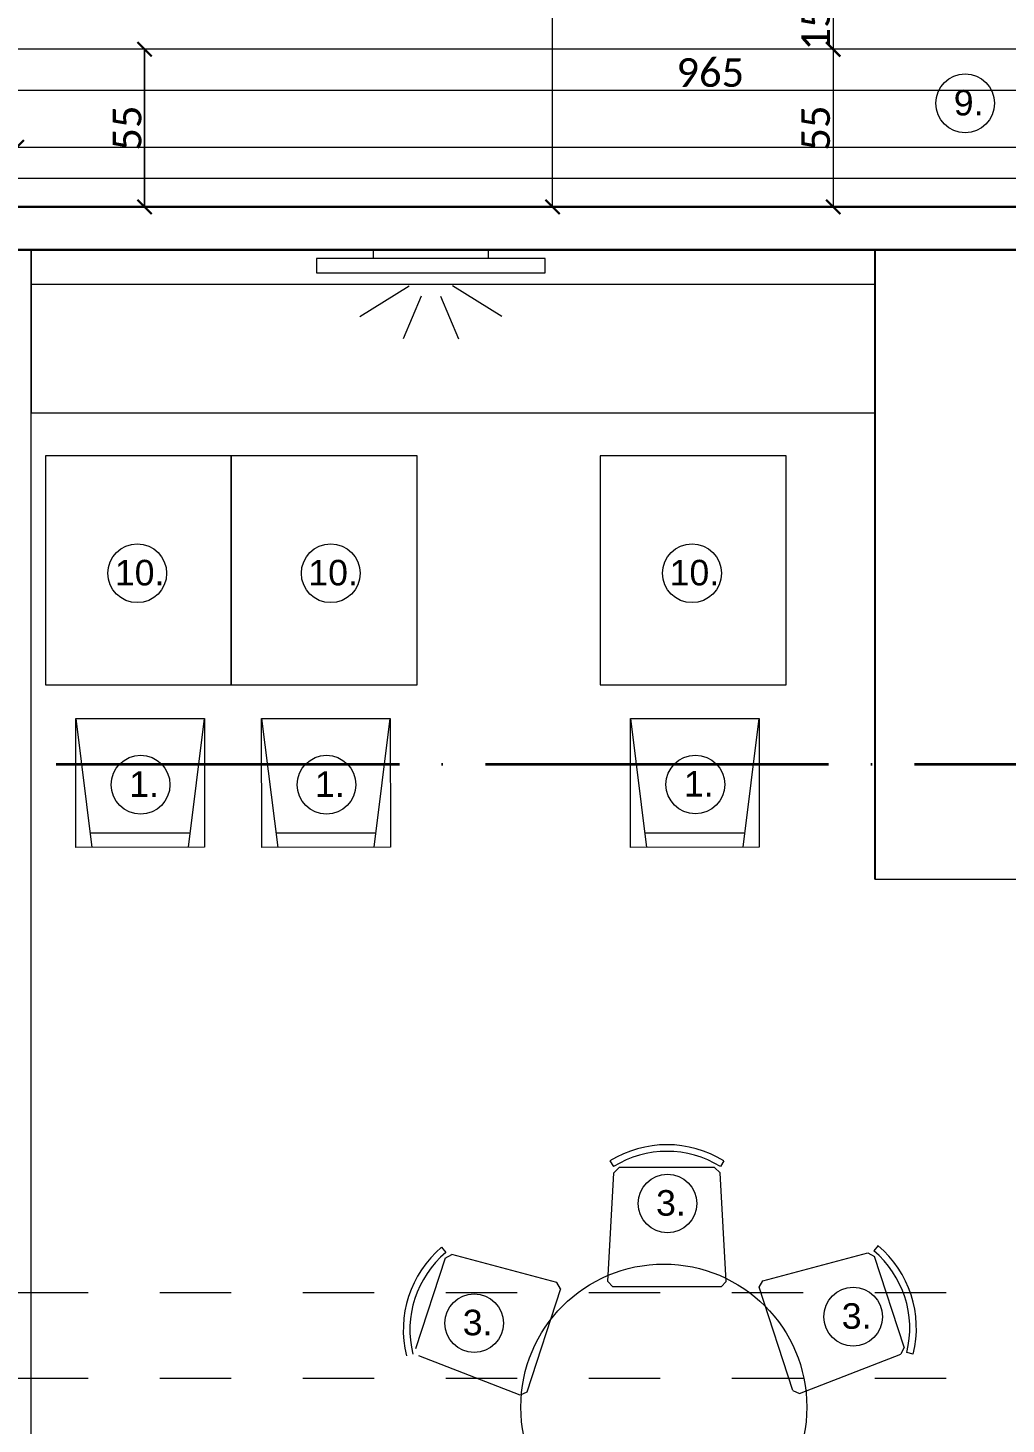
# Model space of a CAD drawing. Header units: centimetres. Extents: x -26724 to 60145, y -23645 to 6771.
# Drawn here: x -18706.2 to -18364.1, y 5575 to 6063 of the extents above; entities that cross this region are included whole.
import ezdxf

# ---------------------------------------------------------------- set-up
doc = ezdxf.new("R2010")
doc.units = ezdxf.units.CM
for name, pattern in [('ACAD_ISO04W100', [30, 24, -3, 0, -3]), ('AUSGEZOGEN', [0]), ('DALEKOVOD_VN', [5, 2.5, -2.5]), ('PUNKT2_S9', [0.35, 0.15, -0.1, 0, -0.1])]:
    doc.linetypes.add(name, pattern=pattern)
for name, color, linetype, lineweight in [('4.KOTE', 88, 'Continuous', 15), ('Moebel', 252, 'PUNKT2_S9', 13), ('namestaj', 8, 'Continuous', 9), ('namjestaj', 150, 'Continuous', 5), ('otvori', 5, 'Continuous', 20), ('zid', 7, 'Continuous', 40)]:
    doc.layers.add(name, color=color, linetype=linetype, lineweight=lineweight)
doc.layers.add('IZGLED 2', color=253, linetype='Continuous', lineweight=9, true_color=0x828282)
doc.layers.add('pozicije', color=7, linetype='Continuous')
doc.styles.add('0.15', font='arial.ttf', dxfattribs={"height": 0.15})
doc.styles.get("Standard").update_dxf_attribs({"font": 'calibri.ttf'})
doc.dimstyles.new('ja 1 50', dxfattribs={"dimtxt": 10, "dimasz": 5, "dimexe": 5, "dimexo": 5, "dimgap": 1, "dimtad": 1, "dimdec": 0, "dimtxsty": 'Standard', "dimblk": 'ARCHTICK', "dimcen": 2.5, "dimclrd": 256, "dimclrt": 7, "dimadec": 0, "dimazin": 0, "dimtfac": 1, "dimtdec": 0, "dimtix": 1, "dimtmove": 1, "dimatfit": 3, "dimldrblk": 'ARCHTICK', "dimfxl": 10, "dimfxlon": 1, "dimlwd": 0, "dimlwe": 9, "dimarcsym": 0})

# ---------------------------------------------------------------- blocks, each defined once
blk = doc.blocks.new('UYYYYUUUUY')
at = {"layer": 'namestaj'}
for p, q in [((5448.04, -7059.31), (5437.38, -7076.64)), ((5424.75, -7104.17), (5424.75, -7064.17)), ((5424.75, -7064.17), (5427.75, -7064.17)), ((5440.91, -7080.76), (5455.81, -7074.54)), ((5440.91, -7087.58), (5455.81, -7093.79)), ((5448.04, -7109.03), (5437.38, -7091.7)), ((5427.75, -7104.17), (5424.75, -7104.17))]:
    blk.add_line(p, q, dxfattribs=at)
blk.add_lwpolyline([(5432.75, -7124.17), (5432.75, -7044.17), (5427.75, -7044.17), (5427.75, -7124.17), (5432.75, -7124.17)], dxfattribs=at)
blk = doc.blocks.new('_ArchTick')
at = {"color": 0, "linetype": 'ByBlock', "const_width": 0.15}
blk.add_lwpolyline([(-0.5, -0.5), (0.5, 0.5)], dxfattribs=at)
blk = doc.blocks.new('*D2908')
at = {"layer": '4.KOTE', "color": 0, "lineweight": 9, "transparency": 16777216}
for p, q in [((-18658.47, 6055.55), (-18670.39, 6055.55)), ((-18665.25, 6000.46), (-18670.39, 6000.46))]:
    blk.add_line(p, q, dxfattribs=at)
at = {"layer": '4.KOTE', "lineweight": 0, "transparency": 16777216}
blk.add_line((-18665.39, 6000.46), (-18665.39, 6055.55), dxfattribs=at)
at = {"layer": 'Defpoints', "color": 0, "lineweight": 50, "transparency": 16777216}
for p in [(-18665.39, 6055.55), (-18652.74, 6055.55, 13.5), (-18662.79, 6000.46, 13.5)]:
    blk.add_point(p, dxfattribs=at)
at = {"layer": '4.KOTE', "lineweight": 0, "transparency": 16777216, "xscale": 5, "yscale": 5, "zscale": 5}
for p, rotation in [((-18665.39, 6055.55), 90), ((-18665.39, 6000.46), 270)]:
    blk.add_blockref('_ArchTick', p, dxfattribs=dict(at, rotation=rotation))
at = {"layer": '4.KOTE', "color": 7, "transparency": 16777216, "insert": (-18671.46, 6028.01), "char_height": 10, "attachment_point": 5, "rotation": 90}
blk.add_mtext('55', dxfattribs=at)
blk = doc.blocks.new('*D2909')
at = {"layer": '4.KOTE', "color": 0, "lineweight": 9, "transparency": 16777216}
for p, q in [((-18658.47, 6055.55), (-18670.39, 6055.55)), ((-18663.78, 6000.46), (-18660.39, 6000.46))]:
    blk.add_line(p, q, dxfattribs=at)
at = {"layer": '4.KOTE', "lineweight": 0, "transparency": 16777216}
blk.add_line((-18665.39, 6055.55), (-18665.39, 6000.46), dxfattribs=at)
at = {"layer": 'Defpoints', "color": 0, "lineweight": 50, "transparency": 16777216}
for p in [(-18652.74, 6055.55, 13.5), (-18665.58, 6000.46, 13.5), (-18665.39, 6000.46)]:
    blk.add_point(p, dxfattribs=at)
at = {"layer": '4.KOTE', "lineweight": 0, "transparency": 16777216, "xscale": 5, "yscale": 5, "zscale": 5}
for p, rotation in [((-18665.39, 6055.55), 90), ((-18665.39, 6000.46), 270)]:
    blk.add_blockref('_ArchTick', p, dxfattribs=dict(at, rotation=rotation))
at = {"layer": '4.KOTE', "color": 7, "transparency": 16777216, "insert": (-18671.46, 6028.01), "char_height": 10, "attachment_point": 5, "rotation": 90}
blk.add_mtext('55', dxfattribs=at)
blk = doc.blocks.new('*D2914')
at = {"layer": '4.KOTE', "lineweight": 0, "transparency": 16777216}
for p, q in [((-18424.6, 6070.49), (-18424.6, 6075.49)), ((-18424.6, 6070.49), (-18424.6, 6055.55)), ((-18424.6, 6055.55), (-18424.6, 6050.55))]:
    blk.add_line(p, q, dxfattribs=at)
at = {"layer": '4.KOTE', "color": 0, "lineweight": 9, "transparency": 16777216}
for p, q in [((-18415.96, 6070.49), (-18429.6, 6070.49)), ((-18415.7, 6055.55), (-18429.6, 6055.55))]:
    blk.add_line(p, q, dxfattribs=at)
at = {"layer": 'Defpoints', "color": 0, "lineweight": 50, "transparency": 16777216}
for p in [(-18400.07, 6070.49, 13.5), (-18424.6, 6055.55), (-18396.16, 6055.55, 13.5)]:
    blk.add_point(p, dxfattribs=at)
at = {"layer": '4.KOTE', "lineweight": 0, "transparency": 16777216, "xscale": 5, "yscale": 5, "zscale": 5}
for p, rotation in [((-18424.6, 6070.49), 270), ((-18424.6, 6055.55), 90)]:
    blk.add_blockref('_ArchTick', p, dxfattribs=dict(at, rotation=rotation))
at = {"layer": '4.KOTE', "color": 7, "transparency": 16777216, "insert": (-18430.69, 6063.02), "char_height": 10, "attachment_point": 5, "rotation": 90}
blk.add_mtext('15', dxfattribs=at)
blk = doc.blocks.new('*D2915')
at = {"layer": '4.KOTE', "color": 0, "lineweight": 9, "transparency": 16777216}
for p, q in [((-18415.7, 6055.55), (-18429.6, 6055.55)), ((-18418.36, 6000.46), (-18429.6, 6000.46))]:
    blk.add_line(p, q, dxfattribs=at)
at = {"layer": '4.KOTE', "lineweight": 0, "transparency": 16777216}
blk.add_line((-18424.6, 6055.55), (-18424.6, 6000.46), dxfattribs=at)
at = {"layer": 'Defpoints', "color": 0, "lineweight": 50, "transparency": 16777216}
for p in [(-18396.16, 6055.55, 13.5), (-18424.6, 6000.46), (-18414.3, 6000.46, 13.5)]:
    blk.add_point(p, dxfattribs=at)
at = {"layer": '4.KOTE', "lineweight": 0, "transparency": 16777216, "xscale": 5, "yscale": 5, "zscale": 5}
for p, rotation in [((-18424.6, 6055.55), 90), ((-18424.6, 6000.46), 270)]:
    blk.add_blockref('_ArchTick', p, dxfattribs=dict(at, rotation=rotation))
at = {"layer": '4.KOTE', "color": 7, "transparency": 16777216, "insert": (-18430.68, 6028.01), "char_height": 10, "attachment_point": 5, "rotation": 90}
blk.add_mtext('55', dxfattribs=at)
blk = doc.blocks.new('*D3052')
at = {"layer": '4.KOTE', "color": 0, "lineweight": 9, "transparency": 16777216}
for p, q in [((-18710.07, 6013.04), (-18710.07, 6026.34)), ((-17985.07, 6013.04), (-17985.07, 6026.34))]:
    blk.add_line(p, q, dxfattribs=at)
at = {"layer": '4.KOTE', "lineweight": 0, "transparency": 16777216}
blk.add_line((-18710.07, 6021.34), (-17985.07, 6021.34), dxfattribs=at)
at = {"layer": 'Defpoints', "color": 0, "lineweight": 50, "transparency": 16777216}
for p in [(-17985.07, 6021.34), (-18710.07, 6000.46, 13.5), (-17985.07, 6000.46, 13.5)]:
    blk.add_point(p, dxfattribs=at)
at = {"layer": '4.KOTE', "lineweight": 0, "transparency": 16777216, "xscale": 5, "yscale": 5, "zscale": 5, "rotation": 180}
blk.add_blockref('_ArchTick', (-18710.07, 6021.34), dxfattribs=at)
at = {"layer": '4.KOTE', "lineweight": 0, "transparency": 16777216, "xscale": 5, "yscale": 5, "zscale": 5}
blk.add_blockref('_ArchTick', (-17985.07, 6021.34), dxfattribs=at)
at = {"layer": '4.KOTE', "color": 7, "transparency": 16777216, "insert": (-18347.57, 6027.47), "char_height": 10, "attachment_point": 5}
blk.add_mtext('725', dxfattribs=at)
blk = doc.blocks.new('*D3053')
at = {"layer": '4.KOTE', "color": 0, "lineweight": 9, "transparency": 16777216}
for p, q in [((-18532.65, 6555.46), (-18517.7, 6555.46)), ((-18532.66, 6000.46), (-18517.7, 6000.46))]:
    blk.add_line(p, q, dxfattribs=at)
at = {"layer": '4.KOTE', "lineweight": 0, "transparency": 16777216}
blk.add_line((-18522.7, 6000.46), (-18522.7, 6555.46), dxfattribs=at)
at = {"layer": 'Defpoints', "color": 0, "lineweight": 50, "transparency": 16777216}
for p in [(-18691.9, 6555.46, 13.5), (-18522.7, 6555.46), (-18710.07, 6000.46, 13.5)]:
    blk.add_point(p, dxfattribs=at)
at = {"layer": '4.KOTE', "lineweight": 0, "transparency": 16777216, "xscale": 5, "yscale": 5, "zscale": 5}
for p, rotation in [((-18522.7, 6555.46), 90), ((-18522.7, 6000.46), 270)]:
    blk.add_blockref('_ArchTick', p, dxfattribs=dict(at, rotation=rotation))
at = {"layer": '4.KOTE', "color": 7, "transparency": 16777216, "insert": (-18528.77, 6277.96), "char_height": 10, "attachment_point": 5, "rotation": 90}
blk.add_mtext('555', dxfattribs=at)
blk = doc.blocks.new('*D2858')
at = {"layer": '4.KOTE', "color": 0, "lineweight": 9, "transparency": 16777216}
for p, q in [((-18950.07, 6035.66), (-18950.07, 6046.25)), ((-17985.07, 6043.39), (-17985.07, 6046.25))]:
    blk.add_line(p, q, dxfattribs=at)
at = {"layer": '4.KOTE', "lineweight": 0, "transparency": 16777216}
blk.add_line((-18950.07, 6041.25), (-17985.07, 6041.25), dxfattribs=at)
at = {"layer": 'Defpoints', "color": 0, "lineweight": 50, "transparency": 16777216}
for p in [(-17985.07, 6041.25), (-17985.07, 6041.02, 27), (-18950.07, 6032.04, 13.5)]:
    blk.add_point(p, dxfattribs=at)
at = {"layer": '4.KOTE', "lineweight": 0, "transparency": 16777216, "xscale": 5, "yscale": 5, "zscale": 5, "rotation": 180}
blk.add_blockref('_ArchTick', (-18950.07, 6041.25), dxfattribs=at)
at = {"layer": '4.KOTE', "lineweight": 0, "transparency": 16777216, "xscale": 5, "yscale": 5, "zscale": 5}
blk.add_blockref('_ArchTick', (-17985.07, 6041.25), dxfattribs=at)
at = {"layer": '4.KOTE', "color": 7, "transparency": 16777216, "insert": (-18467.57, 6047.37), "char_height": 10, "attachment_point": 5}
blk.add_mtext('965', dxfattribs=at)

msp = doc.modelspace()

# ---------------------------------------------------------------- linework, layer by layer
at = {"layer": 'IZGLED 2', "color": 32, "linetype": 'ACAD_ISO04W100', "lineweight": 35, "ltscale": 5}
msp.add_line((-20197.29, 5805.69), (-17813.68, 5805.69), dxfattribs=at)
at = {"layer": 'Moebel', "color": 252, "linetype": 'AUSGEZOGEN', "lineweight": 18, "transparency": 33554687}
msp.add_line((-18950.07, 6000.46, 13.5), (-17985.07, 6000.46, 13.5), dxfattribs=at)
at = {"layer": 'namestaj'}
for centre in [(-18378.43, 6036.67), (-18667.95, 5872.41, -40.5), (-18600.29, 5872.41, -40.5), (-18473.95, 5872.41, -27), (-18666.78, 5798.51), (-18601.78, 5798.51), (-18472.78, 5798.59, 13.5), (-18482.54, 5652.12), (-18417.6, 5612.58, 13.5), (-18550.13, 5610.31)]:
    msp.add_circle(centre, 10.27, dxfattribs=at)
at = {"layer": 'namjestaj', "transparency": 33554687}
for p, q in [((-17985.07, 6055.55, 13.5), (-18950.07, 6055.55, 13.5)), ((-18950.07, 6010.53, 13.5), (-17985.07, 6010.53, 13.5)), ((-18705.07, 5985.46, 13.5), (-18705.07, 5928.37, 13.5)), ((-18705.07, 5985.46, 13.5), (-17985.07, 5985.46, 13.5)), ((-18705.07, 5973.4, 13.5), (-18410.07, 5973.4, 13.5)), ((-18410.07, 5928.37, 13.5), (-18705.07, 5928.37, 13.5)), ((-18700.07, 5913.44, 13.5), (-18700.07, 5833.44, 13.5)), ((-18635.07, 5913.44, 13.5), (-18700.07, 5913.44, 13.5)), ((-18700.07, 5913.44, 13.5), (-18700.07, 5913.44, 13.5)), ((-18635.07, 5833.44, 13.5), (-18635.07, 5913.44, 13.5)), ((-18635.07, 5913.44, 13.5), (-18635.07, 5833.44, 13.5)), ((-18570.07, 5913.44, 13.5), (-18635.07, 5913.44, 13.5)), ((-18635.07, 5913.44, 13.5), (-18635.07, 5913.44, 13.5)), ((-18570.07, 5833.44, 13.5), (-18570.07, 5913.44, 13.5)), ((-18700.07, 5833.44, 13.5), (-18635.07, 5833.44, 13.5)), ((-18635.07, 5833.44, 13.5), (-18570.07, 5833.44, 13.5)), ((-18689.45, 5821.61, 13.5), (-18644.45, 5821.63, 13.5)), ((-18689.45, 5821.61, 13.5), (-18683.81, 5776.62, 13.5)), ((-18689.43, 5776.61, 13.5), (-18689.45, 5821.61, 13.5)), ((-18650.06, 5776.63, 13.5), (-18644.45, 5821.63, 13.5)), ((-18644.45, 5821.63, 13.5), (-18644.43, 5776.63, 13.5)), ((-18624.45, 5821.61, 13.5), (-18579.45, 5821.63, 13.5)), ((-18624.45, 5821.61, 13.5), (-18618.81, 5776.62, 13.5)), ((-18624.43, 5776.61, 13.5), (-18624.45, 5821.61, 13.5)), ((-18585.06, 5776.63, 13.5), (-18579.45, 5821.63, 13.5)), ((-18579.45, 5821.63, 13.5), (-18579.43, 5776.63, 13.5)), ((-18495.45, 5821.61, 27), (-18450.45, 5821.63, 27)), ((-18495.45, 5821.61, 27), (-18489.81, 5776.62, 27)), ((-18495.43, 5776.61, 27), (-18495.45, 5821.61, 27)), ((-18456.06, 5776.63, 27), (-18450.45, 5821.63, 27)), ((-18450.45, 5821.63, 27), (-18450.43, 5776.63, 27)), ((-18649.44, 5781.63, 13.5), (-18684.44, 5781.62, 13.5)), ((-18584.44, 5781.63, 13.5), (-18619.44, 5781.62, 13.5)), ((-18455.44, 5781.63, 27), (-18490.44, 5781.62, 27)), ((-18644.43, 5776.63, 13.5), (-18689.43, 5776.61, 13.5)), ((-18689.43, 5776.61, 13.5), (-18689.43, 5776.61, 13.5)), ((-18579.43, 5776.63, 13.5), (-18624.43, 5776.61, 13.5)), ((-18624.43, 5776.61, 13.5), (-18624.43, 5776.61, 13.5)), ((-18450.43, 5776.63, 27), (-18495.43, 5776.61, 27)), ((-18495.43, 5776.61, 27), (-18495.43, 5776.61, 27)), ((-18502.64, 5667, 13.5), (-18501.42, 5665.03, 13.5)), ((-18462.78, 5667, 13.5), (-18464, 5665.03, 13.5)), ((-18503.44, 5624.87, 13.5), (-18501.33, 5662.84, 13.5)), ((-18501.33, 5662.84, 13.5), (-18499.38, 5664.69, 13.5)), ((-18466.05, 5664.69, 13.5), (-18499.38, 5664.69, 13.5)), ((-18466.05, 5664.69, 13.5), (-18464.09, 5662.84, 13.5)), ((-18461.98, 5624.87, 13.5), (-18464.09, 5662.84, 13.5)), ((-18561.51, 5636.83, 13.5), (-18560.01, 5635.06, 13.5)), ((-18408.9, 5637.4, 13.5), (-18410.4, 5635.63, 13.5)), ((-18560.32, 5633.01, 13.5), (-18570.62, 5601.31, 13.5)), ((-18560.32, 5633.01, 13.5), (-18557.96, 5634.3, 13.5)), ((-18521.2, 5624.57, 13.5), (-18557.96, 5634.3, 13.5)), ((-18449.22, 5625.15, 13.5), (-18412.46, 5634.87, 13.5)), ((-18412.46, 5634.87, 13.5), (-18410.09, 5633.59, 13.5)), ((-18399.79, 5601.88, 13.5), (-18410.09, 5633.59, 13.5)), ((-18519.98, 5622.33, 13.5), (-18531.71, 5586.23, 13.5)), ((-18519.98, 5622.33, 13.5), (-18521.2, 5624.57, 13.5)), ((-18501.69, 5623.02, 13.5), (-18503.44, 5624.87, 13.5)), ((-18463.73, 5623.02, 13.5), (-18501.69, 5623.02, 13.5)), ((-18463.73, 5623.02, 13.5), (-18461.98, 5624.87, 13.5)), ((-18450.44, 5622.91, 13.5), (-18449.22, 5625.15, 13.5)), ((-18438.71, 5586.81, 13.5), (-18450.44, 5622.91, 13.5)), ((-18534.01, 5585.14, 13.5), (-18569.47, 5598.88, 13.5)), ((-18436.41, 5585.72, 13.5), (-18400.95, 5599.45, 13.5)), ((-18399.79, 5601.88, 13.5), (-18400.95, 5599.45, 13.5)), ((-18396.59, 5599.49, 13.5), (-18398.83, 5600.04, 13.5)), ((-18531.71, 5586.23, 13.5), (-18534.01, 5585.14, 13.5)), ((-18438.71, 5586.81, 13.5), (-18436.41, 5585.72, 13.5))]:
    msp.add_line(p, q, dxfattribs=at)
at = {"layer": 'namjestaj', "color": 1, "lineweight": 25, "ltscale": 12}
msp.add_line((-18410.07, 5985.46, 13.5), (-18410.07, 5765.46, 13.5), dxfattribs=at)
at = {"layer": 'namjestaj'}
msp.add_line((-18410.07, 5928.37, 13.5), (-18410.07, 5985.46, 13.5), dxfattribs=at)
at = {"layer": 'namjestaj', "color": 1, "transparency": 33554687}
msp.add_line((-18410.07, 5765.46, 13.5), (-18360.07, 5765.46, 13.5), dxfattribs=at)
at = {"layer": 'namjestaj', "color": 32, "linetype": 'DALEKOVOD_VN', "ltscale": 10, "true_color": 0xcd6928}
for p, q in [((-17985.07, 5620.96, 13.5), (-19185.07, 5620.96, 13.5)), ((-17985.07, 5590.96, 13.5), (-19185.07, 5590.96, 13.5))]:
    msp.add_line(p, q, dxfattribs=at)
at = {"layer": 'namjestaj', "transparency": 33554687, "elevation": 27}
msp.add_lwpolyline([(-18441.07, 5833.44), (-18441.07, 5913.44), (-18506.07, 5913.44), (-18506.07, 5833.44)], close=True, dxfattribs=at)
at = {"layer": 'namjestaj', "transparency": 33554687}
msp.add_circle((-18483.82, 5580.96, 13.5), 50, dxfattribs=at)
for centre, radius, start, end in [((-18482.71, 5634.86, 13.5), 37.82, 58.1974, 121.8026), ((-18482.71, 5634.86, 13.5), 35.5, 58.1974, 121.8026), ((-18537.1, 5607.94, 13.5), 37.82, 130.1974, 193.8026), ((-18433.31, 5608.51, 13.5), 37.82, 346.1974, 49.8026), ((-18537.1, 5607.94, 13.5), 35.5, 130.1974, 193.8026), ((-18433.31, 5608.51, 13.5), 35.5, 346.1974, 49.8026)]:
    msp.add_arc(centre, radius, start, end, dxfattribs=at)
at = {"layer": 'otvori'}
msp.add_line((-18705.07, 5530.46, 13.5), (-18705.07, 5985.46, 13.5), dxfattribs=at)
at = {"layer": 'zid', "lineweight": 30}
for p, q in [((-18710.07, 6000.46, 13.5), (-17985.07, 6000.46, 13.5)), ((-18710.07, 5985.46, 13.5), (-17985.07, 5985.46, 13.5))]:
    msp.add_line(p, q, dxfattribs=at)

# ---------------------------------------------------------------- block references
at = {"layer": '4.KOTE', "rotation": 270}
msp.add_blockref('UYYYYUUUUY', (-11481.12, 11410.21, 20.25), dxfattribs=at)

# ---------------------------------------------------------------- texts
at = {"layer": 'pozicije', "style": '0.15'}
for s, p in [('9.', (-18382.42, 6032.44)), ('10.', (-18675.79, 5868.17, -40.5)), ('10.', (-18608.14, 5868.17, -40.5)), ('10.', (-18481.79, 5868.17, -27)), ('1.', (-18670.78, 5794.27)), ('1.', (-18605.78, 5794.27)), ('1.', (-18476.78, 5794.36, 13.5)), ('3.', (-18486.53, 5647.88)), ('3.', (-18421.59, 5608.35, 13.5)), ('3.', (-18554.13, 5606.07))]:
    msp.add_text(s, height=8.93, dxfattribs=at).set_placement(p)

# ---------------------------------------------------------------- dimensions: what is measured, and where the dimension line sits
at = {"layer": '4.KOTE'}
for base, p1, p2, picture, middle in [((-18522.7, 6555.46), (-18710.07, 6000.46, 13.5), (-18691.9, 6555.46, 13.5), '*D3053', (-18528.77, 6277.96)), ((-18424.6, 6055.55), (-18400.07, 6070.49, 13.5), (-18396.16, 6055.55, 13.5), '*D2914', (-18430.69, 6063.02)), ((-18665.39, 6055.55), (-18662.79, 6000.46, 13.5), (-18652.74, 6055.55, 13.5), '*D2908', (-18671.46, 6028.01)), ((-18665.39, 6000.46), (-18652.74, 6055.55, 13.5), (-18665.58, 6000.46, 13.5), '*D2909', (-18671.46, 6028.01)), ((-18424.6, 6000.46), (-18396.16, 6055.55, 13.5), (-18414.3, 6000.46, 13.5), '*D2915', (-18430.68, 6028.01))]:
    dim = msp.add_linear_dim(base=base, p1=p1, p2=p2, angle=90, dimstyle='ja 1 50', dxfattribs=at)
    dim.commit()
    dim.dimension.update_dxf_attribs({"geometry": picture, "text_midpoint": middle})
for base, p1, p2, picture, middle in [((-17985.07, 6041.25), (-18950.07, 6032.04, 13.5), (-17985.07, 6041.02, 27), '*D2858', (-18467.57, 6047.37)), ((-17985.07, 6021.34), (-18710.07, 6000.46, 13.5), (-17985.07, 6000.46, 13.5), '*D3052', (-18347.57, 6027.47))]:
    dim = msp.add_linear_dim(base=base, p1=p1, p2=p2, dimstyle='ja 1 50', dxfattribs=at)
    dim.commit()
    dim.dimension.update_dxf_attribs({"geometry": picture, "text_midpoint": middle})

doc.saveas('drawing.dxf')
